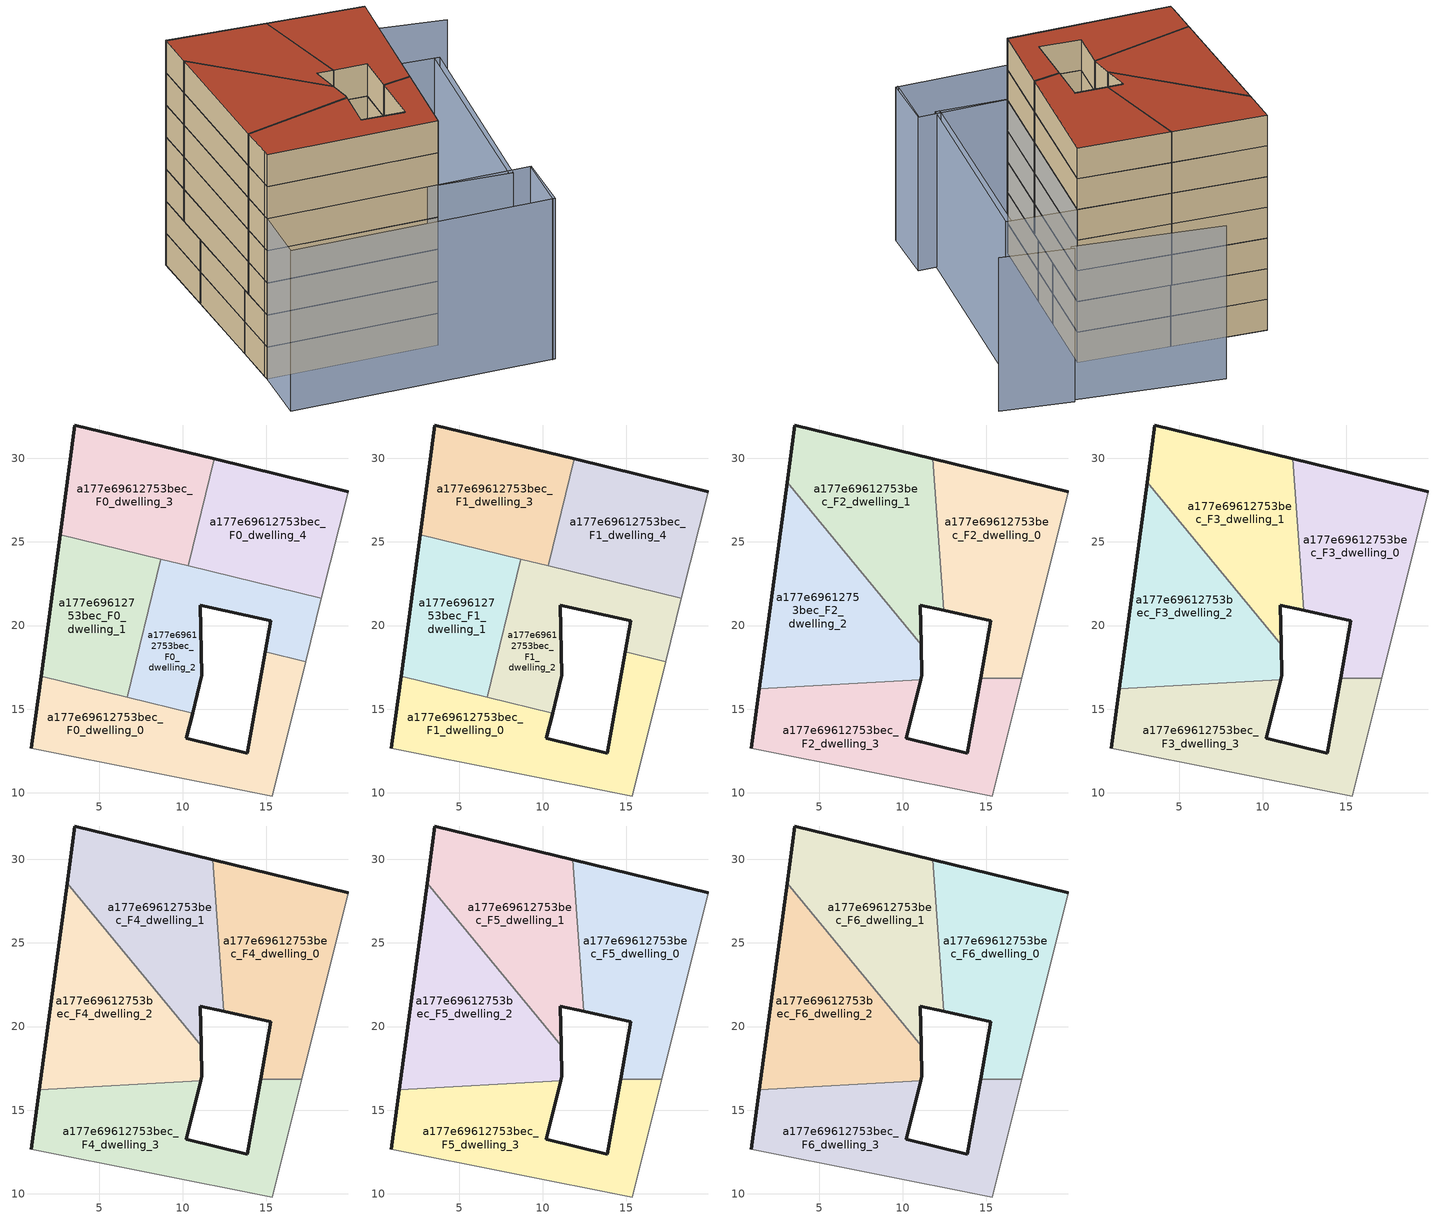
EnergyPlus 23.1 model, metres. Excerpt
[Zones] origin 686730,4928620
a177e69612753bec_F0_dwelling_0
 floor ground (EU_floor_Construction): 15.34,9.81 17.35,17.85 14.93,18.44 13.85,12.37 10.22,13.26 10.59,14.76 1.54,16.97 1.02,13.12 0.96,12.65 z0
 wall outside (EU_wall_Construction): 0.96,12.65 1.02,13.12 1.54,16.97 / 10.59,14.76 10.22,13.26 13.85,12.37 14.93,18.44 z0:3
 wall adiabatic (EU_wall_Construction): 17.35,17.85 15.34,9.81 0.96,12.65 z0:3
 wall to a177e69612753bec_F0_dwelling_2 (EU_wall_Construction): 14.93,18.44 17.35,17.85 / 6.68,15.72 10.59,14.76 z0:3
 wall to a177e69612753bec_F0_dwelling_1 (EU_wall_Construction): 1.54,16.97 6.68,15.72 z0:3
a177e69612753bec_F0_dwelling_1
 floor ground (EU_floor_Construction): 6.68,15.72 8.69,23.96 2.68,25.43 1.54,16.97 z0
 wall outside (EU_wall_Construction): 1.54,16.97 2.68,25.43 z0:3
 wall to a177e69612753bec_F0_dwelling_2 (EU_wall_Construction): 8.69,23.96 6.68,15.72 z0:3
 wall to a177e69612753bec_F0_dwelling_3 (EU_wall_Construction): 2.68,25.43 8.69,23.96 z0:3
a177e69612753bec_F0_dwelling_2
 floor ground (EU_floor_Construction): 17.35,17.85 18.29,21.62 8.69,23.96 6.68,15.72 10.59,14.76 11.15,17.02 11.06,21.22 15.26,20.28 14.93,18.44 z0
 wall outside (EU_wall_Construction): 14.93,18.44 15.26,20.28 11.06,21.22 11.15,17.02 10.59,14.76 z0:3
 wall adiabatic (EU_wall_Construction): 18.29,21.62 17.35,17.85 z0:3
 wall to a177e69612753bec_F0_dwelling_4 (EU_wall_Construction): 10.32,23.56 18.29,21.62 z0:3
 wall to a177e69612753bec_F0_dwelling_3 (EU_wall_Construction): 8.69,23.96 10.32,23.56 z0:3
a177e69612753bec_F0_dwelling_3
 floor ground (EU_floor_Construction): 10.32,23.56 11.88,29.96 3.56,31.98 2.68,25.43 z0
 wall outside (EU_wall_Construction): 2.68,25.43 3.56,31.98 11.88,29.96 z0:3
 wall to a177e69612753bec_F0_dwelling_4 (EU_wall_Construction): 11.88,29.96 10.32,23.56 z0:3
a177e69612753bec_F0_dwelling_4
 floor ground (EU_floor_Construction): 18.29,21.62 19.88,28 11.88,29.96 10.32,23.56 z0
 wall outside (EU_wall_Construction): 11.88,29.96 19.88,28 z0:3
 wall adiabatic (EU_wall_Construction): 19.88,28 18.29,21.62 z0:3
a177e69612753bec_F1_dwelling_0
 floor to a177e69612753bec_F0_dwelling_0 (EU_floor_Construction): 15.34,9.81 17.35,17.85 14.93,18.44 13.85,12.37 10.22,13.26 10.59,14.76 1.54,16.97 1.02,13.12 0.96,12.65 z3
 wall outside (EU_wall_Construction): 0.96,12.65 1.02,13.12 1.54,16.97 / 10.59,14.76 10.22,13.26 13.85,12.37 14.93,18.44 z3:6
 wall adiabatic (EU_wall_Construction): 17.35,17.85 15.34,9.81 0.96,12.65 z3:6
 wall to a177e69612753bec_F1_dwelling_2 (EU_wall_Construction): 14.93,18.44 17.35,17.85 / 6.68,15.72 10.59,14.76 z3:6
 wall to a177e69612753bec_F1_dwelling_1 (EU_wall_Construction): 1.54,16.97 6.68,15.72 z3:6
a177e69612753bec_F1_dwelling_1
 floor to a177e69612753bec_F0_dwelling_1 (EU_floor_Construction): 6.68,15.72 8.69,23.96 2.68,25.43 1.54,16.97 z3
 wall outside (EU_wall_Construction): 1.54,16.97 2.68,25.43 z3:6
 wall to a177e69612753bec_F1_dwelling_2 (EU_wall_Construction): 8.69,23.96 6.68,15.72 z3:6
 wall to a177e69612753bec_F1_dwelling_3 (EU_wall_Construction): 2.68,25.43 8.69,23.96 z3:6
a177e69612753bec_F1_dwelling_2
 floor to a177e69612753bec_F0_dwelling_2 (EU_floor_Construction): 17.35,17.85 18.29,21.62 8.69,23.96 6.68,15.72 10.59,14.76 11.15,17.02 11.06,21.22 15.26,20.28 14.93,18.44 z3
 wall outside (EU_wall_Construction): 14.93,18.44 15.26,20.28 11.06,21.22 11.15,17.02 10.59,14.76 z3:6
 wall adiabatic (EU_wall_Construction): 18.29,21.62 17.35,17.85 z3:6
 wall to a177e69612753bec_F1_dwelling_4 (EU_wall_Construction): 10.32,23.56 18.29,21.62 z3:6
 wall to a177e69612753bec_F1_dwelling_3 (EU_wall_Construction): 8.69,23.96 10.32,23.56 z3:6
a177e69612753bec_F1_dwelling_3
 floor to a177e69612753bec_F0_dwelling_3 (EU_floor_Construction): 10.32,23.56 11.88,29.96 3.56,31.98 2.68,25.43 z3
 wall outside (EU_wall_Construction): 2.68,25.43 3.56,31.98 11.88,29.96 z3:6
 wall to a177e69612753bec_F1_dwelling_4 (EU_wall_Construction): 11.88,29.96 10.32,23.56 z3:6
a177e69612753bec_F1_dwelling_4
 floor to a177e69612753bec_F0_dwelling_4 (EU_floor_Construction): 18.29,21.62 19.88,28 11.88,29.96 10.32,23.56 z3
 wall outside (EU_wall_Construction): 11.88,29.96 19.88,28 z3:6
 wall adiabatic (EU_wall_Construction): 19.88,28 18.29,21.62 z3:6
a177e69612753bec_F2_dwelling_0
 floor to a177e69612753bec_F1_dwelling_4 (EU_floor_Construction): 18.29,21.62 19.88,28 11.88,29.95 11.81,29.66 12.29,23.08 z6
 floor to a177e69612753bec_F1_dwelling_2 (EU_floor_Construction): 17.35,17.85 18.29,21.62 12.29,23.08 12.45,20.91 15.26,20.28 14.93,18.44 z6
 floor to a177e69612753bec_F1_dwelling_3 (EU_floor_Construction): 11.81,29.66 11.88,29.95 11.79,29.98 z6
 floor to a177e69612753bec_F1_dwelling_0 (EU_floor_Construction): 17.1,16.86 17.35,17.85 14.93,18.44 14.65,16.86 z6
 wall outside (EU_wall_Construction): 14.65,16.86 15.26,20.28 12.45,20.91 / 11.79,29.98 19.88,28 z6:9
 wall to a177e69612753bec_F2_dwelling_3 (EU_wall_Construction): 17.1,16.86 14.65,16.86 z6:9
 wall to a177e69612753bec_F2_dwelling_1 (EU_wall_Construction): 12.45,20.91 11.79,29.98 z6:9
 wall adiabatic (EU_wall_Construction): 19.88,28 17.1,16.86 z6:9
a177e69612753bec_F2_dwelling_1
 floor to a177e69612753bec_F1_dwelling_3 (EU_floor_Construction): 10.32,23.56 11.81,29.66 11.79,29.98 3.56,31.98 3.1,28.56 6.43,24.51 z6
 floor to a177e69612753bec_F1_dwelling_4 (EU_floor_Construction): 12.29,23.08 11.81,29.66 10.32,23.56 z6
 floor to a177e69612753bec_F1_dwelling_1 (EU_floor_Construction): 8.28,22.28 8.69,23.96 6.43,24.51 z6
 floor to a177e69612753bec_F1_dwelling_2 (EU_floor_Construction): 11.11,18.84 11.06,21.22 12.45,20.91 12.29,23.08 8.69,23.96 8.28,22.28 z6
 wall outside (EU_wall_Construction): 12.45,20.91 11.06,21.22 11.11,18.84 / 3.1,28.56 3.56,31.98 11.79,29.98 z6:9
 wall to a177e69612753bec_F2_dwelling_2 (EU_wall_Construction): 11.11,18.84 3.1,28.56 z6:9
a177e69612753bec_F2_dwelling_2
 floor to a177e69612753bec_F1_dwelling_1 (EU_floor_Construction): 6.87,16.53 8.28,22.28 6.43,24.51 2.68,25.43 1.54,16.97 4.03,16.36 z6
 floor to a177e69612753bec_F1_dwelling_2 (EU_floor_Construction): 11.08,16.76 11.15,17.02 11.11,18.84 8.28,22.28 6.87,16.53 z6
 floor to a177e69612753bec_F1_dwelling_3 (EU_floor_Construction): 6.43,24.51 3.1,28.56 2.68,25.43 z6
 floor to a177e69612753bec_F1_dwelling_0 (EU_floor_Construction): 4.03,16.36 1.54,16.97 1.44,16.22 z6
 wall outside (EU_wall_Construction): 11.11,18.84 11.15,17.02 11.08,16.76 / 1.44,16.22 3.1,28.56 z6:9
 wall to a177e69612753bec_F2_dwelling_3 (EU_wall_Construction): 11.08,16.76 1.44,16.22 z6:9
a177e69612753bec_F2_dwelling_3
 floor to a177e69612753bec_F1_dwelling_0 (EU_floor_Construction): 15.34,9.81 17.1,16.86 14.65,16.86 13.85,12.37 10.22,13.26 10.59,14.76 4.03,16.36 1.44,16.22 1.02,13.12 0.96,12.65 z6
 floor to a177e69612753bec_F1_dwelling_1 (EU_floor_Construction): 6.68,15.72 6.87,16.53 4.03,16.36 z6
 floor to a177e69612753bec_F1_dwelling_2 (EU_floor_Construction): 10.59,14.76 11.08,16.76 6.87,16.53 6.68,15.72 z6
 wall outside (EU_wall_Construction): 11.08,16.76 10.22,13.26 13.85,12.37 14.65,16.86 / 0.96,12.65 1.02,13.12 1.44,16.22 z6:9
 wall adiabatic (EU_wall_Construction): 17.1,16.86 15.34,9.81 0.96,12.65 z6:9
a177e69612753bec_F3_dwelling_0
 floor to a177e69612753bec_F2_dwelling_0 (EU_floor_Construction): 17.1,16.86 19.88,28 11.79,29.98 12.45,20.91 15.26,20.28 14.65,16.86 z9
 wall outside (EU_wall_Construction): 14.65,16.86 15.26,20.28 12.45,20.91 / 11.79,29.98 19.88,28 z9:12
 wall to a177e69612753bec_F3_dwelling_3 (EU_wall_Construction): 17.1,16.86 14.65,16.86 z9:12
 wall to a177e69612753bec_F3_dwelling_1 (EU_wall_Construction): 12.45,20.91 11.79,29.98 z9:12
 wall adiabatic (EU_wall_Construction): 19.88,28 17.1,16.86 z9:12
a177e69612753bec_F3_dwelling_1
 floor to a177e69612753bec_F2_dwelling_1 (EU_floor_Construction): 11.11,18.84 11.06,21.22 12.45,20.91 11.79,29.98 3.56,31.98 3.1,28.56 z9
 wall outside (EU_wall_Construction): 12.45,20.91 11.06,21.22 11.11,18.84 / 3.1,28.56 3.56,31.98 11.79,29.98 z9:12
 wall to a177e69612753bec_F3_dwelling_2 (EU_wall_Construction): 11.11,18.84 3.1,28.56 z9:12
a177e69612753bec_F3_dwelling_2
 floor to a177e69612753bec_F2_dwelling_2 (EU_floor_Construction): 11.08,16.76 11.15,17.02 11.11,18.84 3.1,28.56 1.44,16.22 z9
 wall outside (EU_wall_Construction): 11.11,18.84 11.15,17.02 11.08,16.76 / 1.44,16.22 3.1,28.56 z9:12
 wall to a177e69612753bec_F3_dwelling_3 (EU_wall_Construction): 11.08,16.76 1.44,16.22 z9:12
a177e69612753bec_F3_dwelling_3
 floor to a177e69612753bec_F2_dwelling_3 (EU_floor_Construction): 15.34,9.81 17.1,16.86 14.65,16.86 13.85,12.37 10.22,13.26 11.08,16.76 1.44,16.22 1.02,13.12 0.96,12.65 z9
 wall outside (EU_wall_Construction): 11.08,16.76 10.22,13.26 13.85,12.37 14.65,16.86 / 0.96,12.65 1.02,13.12 1.44,16.22 z9:12
 wall adiabatic (EU_wall_Construction): 17.1,16.86 15.34,9.81 0.96,12.65 z9:12
a177e69612753bec_F4_dwelling_0
 floor to a177e69612753bec_F3_dwelling_0 (EU_floor_Construction): 17.1,16.86 19.88,28 11.79,29.98 12.45,20.91 15.26,20.28 14.65,16.86 z12
 wall outside (EU_wall_Construction): 14.65,16.86 15.26,20.28 12.45,20.91 / 11.79,29.98 19.88,28 z12:15
 wall to a177e69612753bec_F4_dwelling_3 (EU_wall_Construction): 17.1,16.86 14.65,16.86 z12:15
 wall to a177e69612753bec_F4_dwelling_1 (EU_wall_Construction): 12.45,20.91 11.79,29.98 z12:15
 wall adiabatic (EU_wall_Construction): 19.88,28 17.1,16.86 z12:15
a177e69612753bec_F4_dwelling_1
 floor to a177e69612753bec_F3_dwelling_1 (EU_floor_Construction): 11.11,18.84 11.06,21.22 12.45,20.91 11.79,29.98 3.56,31.98 3.1,28.56 z12
 wall outside (EU_wall_Construction): 12.45,20.91 11.06,21.22 11.11,18.84 / 3.1,28.56 3.56,31.98 11.79,29.98 z12:15
 wall to a177e69612753bec_F4_dwelling_2 (EU_wall_Construction): 11.11,18.84 3.1,28.56 z12:15
a177e69612753bec_F4_dwelling_2
 floor to a177e69612753bec_F3_dwelling_2 (EU_floor_Construction): 11.08,16.76 11.15,17.02 11.11,18.84 3.1,28.56 1.44,16.22 z12
 wall outside (EU_wall_Construction): 11.11,18.84 11.15,17.02 11.08,16.76 / 1.44,16.22 3.1,28.56 z12:15
 wall to a177e69612753bec_F4_dwelling_3 (EU_wall_Construction): 11.08,16.76 1.44,16.22 z12:15
a177e69612753bec_F4_dwelling_3
 floor to a177e69612753bec_F3_dwelling_3 (EU_floor_Construction): 15.34,9.81 17.1,16.86 14.65,16.86 13.85,12.37 10.22,13.26 11.08,16.76 1.44,16.22 1.02,13.12 0.96,12.65 z12
 wall outside (EU_wall_Construction): 11.08,16.76 10.22,13.26 13.85,12.37 14.65,16.86 / 0.96,12.65 1.02,13.12 1.44,16.22 z12:15
 wall adiabatic (EU_wall_Construction): 17.1,16.86 15.34,9.81 0.96,12.65 z12:15
a177e69612753bec_F5_dwelling_0
 floor to a177e69612753bec_F4_dwelling_0 (EU_floor_Construction): 17.1,16.86 19.88,28 11.79,29.98 12.45,20.91 15.26,20.28 14.65,16.86 z15
 wall outside (EU_wall_Construction): 14.65,16.86 15.26,20.28 12.45,20.91 / 11.79,29.98 19.88,28 z15:18
 wall to a177e69612753bec_F5_dwelling_3 (EU_wall_Construction): 17.1,16.86 14.65,16.86 z15:18
 wall to a177e69612753bec_F5_dwelling_1 (EU_wall_Construction): 12.45,20.91 11.79,29.98 z15:18
 wall adiabatic (EU_wall_Construction): 19.88,28 17.1,16.86 z15:18
a177e69612753bec_F5_dwelling_1
 floor to a177e69612753bec_F4_dwelling_1 (EU_floor_Construction): 11.11,18.84 11.06,21.22 12.45,20.91 11.79,29.98 3.56,31.98 3.1,28.56 z15
 wall outside (EU_wall_Construction): 12.45,20.91 11.06,21.22 11.11,18.84 / 3.1,28.56 3.56,31.98 11.79,29.98 z15:18
 wall to a177e69612753bec_F5_dwelling_2 (EU_wall_Construction): 11.11,18.84 3.1,28.56 z15:18
a177e69612753bec_F5_dwelling_2
 floor to a177e69612753bec_F4_dwelling_2 (EU_floor_Construction): 11.08,16.76 11.15,17.02 11.11,18.84 3.1,28.56 1.44,16.22 z15
 wall outside (EU_wall_Construction): 11.11,18.84 11.15,17.02 11.08,16.76 / 1.44,16.22 3.1,28.56 z15:18
 wall to a177e69612753bec_F5_dwelling_3 (EU_wall_Construction): 11.08,16.76 1.44,16.22 z15:18
a177e69612753bec_F5_dwelling_3
 floor to a177e69612753bec_F4_dwelling_3 (EU_floor_Construction): 15.34,9.81 17.1,16.86 14.65,16.86 13.85,12.37 10.22,13.26 11.08,16.76 1.44,16.22 1.02,13.12 0.96,12.65 z15
 wall outside (EU_wall_Construction): 11.08,16.76 10.22,13.26 13.85,12.37 14.65,16.86 / 0.96,12.65 1.02,13.12 1.44,16.22 z15:18
 wall adiabatic (EU_wall_Construction): 17.1,16.86 15.34,9.81 0.96,12.65 z15:18
a177e69612753bec_F6_dwelling_0
 floor to a177e69612753bec_F5_dwelling_0 (EU_floor_Construction): 17.1,16.86 19.88,28 11.79,29.98 12.45,20.91 15.26,20.28 14.65,16.86 z18
 wall outside (EU_wall_Construction): 14.65,16.86 15.26,20.28 12.45,20.91 / 11.79,29.98 19.88,28 z18:21
 wall to a177e69612753bec_F6_dwelling_3 (EU_wall_Construction): 17.1,16.86 14.65,16.86 z18:21
 wall to a177e69612753bec_F6_dwelling_1 (EU_wall_Construction): 12.45,20.91 11.79,29.98 z18:21
 wall adiabatic (EU_wall_Construction): 19.88,28 17.1,16.86 z18:21
 roof outside (EU_roof_Construction): 19.88,28 17.1,16.86 14.65,16.86 15.26,20.28 12.45,20.91 11.79,29.98 z21
a177e69612753bec_F6_dwelling_1
 floor to a177e69612753bec_F5_dwelling_1 (EU_floor_Construction): 11.11,18.84 11.06,21.22 12.45,20.91 11.79,29.98 3.56,31.98 3.1,28.56 z18
 wall outside (EU_wall_Construction): 12.45,20.91 11.06,21.22 11.11,18.84 / 3.1,28.56 3.56,31.98 11.79,29.98 z18:21
 wall to a177e69612753bec_F6_dwelling_2 (EU_wall_Construction): 11.11,18.84 3.1,28.56 z18:21
 roof outside (EU_roof_Construction): 11.79,29.98 12.45,20.91 11.06,21.22 11.11,18.84 3.1,28.56 3.56,31.98 z21
a177e69612753bec_F6_dwelling_2
 floor to a177e69612753bec_F5_dwelling_2 (EU_floor_Construction): 11.08,16.76 11.15,17.02 11.11,18.84 3.1,28.56 1.44,16.22 z18
 wall outside (EU_wall_Construction): 11.11,18.84 11.15,17.02 11.08,16.76 / 1.44,16.22 3.1,28.56 z18:21
 wall to a177e69612753bec_F6_dwelling_3 (EU_wall_Construction): 11.08,16.76 1.44,16.22 z18:21
 roof outside (EU_roof_Construction): 3.1,28.56 11.11,18.84 11.15,17.02 11.08,16.76 1.44,16.22 z21
a177e69612753bec_F6_dwelling_3
 floor to a177e69612753bec_F5_dwelling_3 (EU_floor_Construction): 15.34,9.81 17.1,16.86 14.65,16.86 13.85,12.37 10.22,13.26 11.08,16.76 1.44,16.22 1.02,13.12 0.96,12.65 z18
 wall outside (EU_wall_Construction): 11.08,16.76 10.22,13.26 13.85,12.37 14.65,16.86 / 0.96,12.65 1.02,13.12 1.44,16.22 z18:21
 wall adiabatic (EU_wall_Construction): 17.1,16.86 15.34,9.81 0.96,12.65 z18:21
 roof outside (EU_roof_Construction): 17.1,16.86 15.34,9.81 0.96,12.65 1.02,13.12 1.44,16.22 11.08,16.76 10.22,13.26 13.85,12.37 14.65,16.86 z21
shading: 21.92,3.04 23.09,8.21 / 21.11,8.31 25.56,26.63 / 29.6,31.1 23.4,33.18 / 23.55,32.88 10.71,36.85 / 22.16,3.07 -0.07,7.49 / -0.07,7.49 0.96,12.67 / 0.96,12.67 23.19,8.25 / 23.19,8.25 22.16,3.07 / 15.33,9.75 19.89,28.04 / 19.89,28.04 26.03,26.51 / 26.03,26.51 21.48,8.22 / 21.48,8.22 15.33,9.75 z0:15
[Building]
EU S2 Campaign: North Axis=0; Terrain=City; Solar Distribution=FullExterior
[Site:Location]
Bologna: Latitude=44.5; Longitude=11.25; Time Zone=1; Elevation=37
[SizingPeriod:WeatherFileDays]
AnnualSizingPeriod: Begin Month=1; Begin Day of Month=1; End Month=12; End Day of Month=31; Day of Week for Start Day=Monday; Use Weather File Daylight Saving Period=No; Use Weather File Rain and Snow Indicators=No
[MATERIAL]
EU_InternalMass_Material: Roughness=MediumRough; Thickness=0.1; Conductivity=1; Density=1800; Specific Heat=900; Thermal Absorptance=0.9; Solar Absorptance=0.7; Visible Absorptance=0.7
[MATERIAL:NOMASS] Roughness=MediumRough; Thermal Absorptance=0.9; Solar Absorptance=0.7; Visible Absorptance=0.7
Name | Thermal Resistance
EU_wall_NoMass | 0.779417
EU_roof_NoMass | 0.435466
EU_floor_NoMass | 0.588222
[CONSTRUCTION]
EU_wall_Construction: EU_wall_NoMass
EU_roof_Construction: EU_roof_NoMass
EU_floor_Construction: EU_floor_NoMass
EU_InternalMass_Construction: EU_InternalMass_Material
[ZONE] Type=1; Multiplier=1; Ceiling Height=autocalculate; Floor Area=autocalculate; Part of Total Floor Area=Yes
Name | Volume
a177e69612753bec_F0_dwelling_0; a177e69612753bec_F1_dwelling_0 | 194.349
a177e69612753bec_F2_dwelling_0; a177e69612753bec_F3_dwelling_0; a177e69612753bec_F4_dwelling_0; a177e69612753bec_F5_dwelling_0; a177e69612753bec_F6_dwelling_0 | 202.692
a177e69612753bec_F0_dwelling_1; a177e69612753bec_F1_dwelling_1 | 146.065
a177e69612753bec_F2_dwelling_1; a177e69612753bec_F3_dwelling_1; a177e69612753bec_F4_dwelling_1; a177e69612753bec_F5_dwelling_1; a177e69612753bec_F6_dwelling_1 | 202.686
a177e69612753bec_F0_dwelling_2; a177e69612753bec_F1_dwelling_2 | 146.054
a177e69612753bec_F2_dwelling_2; a177e69612753bec_F3_dwelling_2; a177e69612753bec_F4_dwelling_2; a177e69612753bec_F5_dwelling_2; a177e69612753bec_F6_dwelling_2 | 202.689
a177e69612753bec_F0_dwelling_3; a177e69612753bec_F1_dwelling_3 | 162.144
a177e69612753bec_F2_dwelling_3; a177e69612753bec_F3_dwelling_3; a177e69612753bec_F4_dwelling_3; a177e69612753bec_F5_dwelling_3; a177e69612753bec_F6_dwelling_3 | 202.677
a177e69612753bec_F0_dwelling_4; a177e69612753bec_F1_dwelling_4 | 162.163
[INTERNALMASS] Construction=EU_InternalMass_Construction
Name | Zone or ZoneList | Surface Area
a177e69612753bec_F0_dwelling_0_EU_InternalMass | a177e69612753bec_F0_dwelling_0 | 64.7831
a177e69612753bec_F0_dwelling_1_EU_InternalMass | a177e69612753bec_F0_dwelling_1 | 48.6882
a177e69612753bec_F0_dwelling_2_EU_InternalMass | a177e69612753bec_F0_dwelling_2 | 48.6855
a177e69612753bec_F0_dwelling_3_EU_InternalMass | a177e69612753bec_F0_dwelling_3 | 54.0493
a177e69612753bec_F0_dwelling_4_EU_InternalMass | a177e69612753bec_F0_dwelling_4 | 54.0528
a177e69612753bec_F1_dwelling_0_EU_InternalMass | a177e69612753bec_F1_dwelling_0 | 64.7831
a177e69612753bec_F1_dwelling_1_EU_InternalMass | a177e69612753bec_F1_dwelling_1 | 48.6882
a177e69612753bec_F1_dwelling_2_EU_InternalMass | a177e69612753bec_F1_dwelling_2 | 48.6855
a177e69612753bec_F1_dwelling_3_EU_InternalMass | a177e69612753bec_F1_dwelling_3 | 54.0493
a177e69612753bec_F1_dwelling_4_EU_InternalMass | a177e69612753bec_F1_dwelling_4 | 54.0528
a177e69612753bec_F2_dwelling_0_EU_InternalMass | a177e69612753bec_F2_dwelling_0 | 67.564
a177e69612753bec_F2_dwelling_1_EU_InternalMass | a177e69612753bec_F2_dwelling_1 | 67.5618
a177e69612753bec_F2_dwelling_2_EU_InternalMass | a177e69612753bec_F2_dwelling_2 | 67.5631
a177e69612753bec_F2_dwelling_3_EU_InternalMass | a177e69612753bec_F2_dwelling_3 | 67.5594
a177e69612753bec_F3_dwelling_0_EU_InternalMass | a177e69612753bec_F3_dwelling_0 | 67.564
a177e69612753bec_F3_dwelling_1_EU_InternalMass | a177e69612753bec_F3_dwelling_1 | 67.5618
a177e69612753bec_F3_dwelling_2_EU_InternalMass | a177e69612753bec_F3_dwelling_2 | 67.5631
a177e69612753bec_F3_dwelling_3_EU_InternalMass | a177e69612753bec_F3_dwelling_3 | 67.5594
a177e69612753bec_F4_dwelling_0_EU_InternalMass | a177e69612753bec_F4_dwelling_0 | 67.564
a177e69612753bec_F4_dwelling_1_EU_InternalMass | a177e69612753bec_F4_dwelling_1 | 67.5618
a177e69612753bec_F4_dwelling_2_EU_InternalMass | a177e69612753bec_F4_dwelling_2 | 67.5631
a177e69612753bec_F4_dwelling_3_EU_InternalMass | a177e69612753bec_F4_dwelling_3 | 67.5594
a177e69612753bec_F5_dwelling_0_EU_InternalMass | a177e69612753bec_F5_dwelling_0 | 67.564
a177e69612753bec_F5_dwelling_1_EU_InternalMass | a177e69612753bec_F5_dwelling_1 | 67.5618
a177e69612753bec_F5_dwelling_2_EU_InternalMass | a177e69612753bec_F5_dwelling_2 | 67.5631
a177e69612753bec_F5_dwelling_3_EU_InternalMass | a177e69612753bec_F5_dwelling_3 | 67.5594
a177e69612753bec_F6_dwelling_0_EU_InternalMass | a177e69612753bec_F6_dwelling_0 | 67.564
a177e69612753bec_F6_dwelling_1_EU_InternalMass | a177e69612753bec_F6_dwelling_1 | 67.5618
a177e69612753bec_F6_dwelling_2_EU_InternalMass | a177e69612753bec_F6_dwelling_2 | 67.5631
a177e69612753bec_F6_dwelling_3_EU_InternalMass | a177e69612753bec_F6_dwelling_3 | 67.5594
[OTHEREQUIPMENT] Fuel Type=Electricity; Design Level Calculation Method=Watts/Area; Power per Zone Floor Area=1; Fraction Latent=0; Fraction Radiant=0; Fraction Lost=0; Carbon Dioxide Generation Rate=0; EndUse Subcategory=EU_Step8_InternalGains
Name | Zone or ZoneList or Space or SpaceList | Schedule
EU_Step8_InternalGain_a177e69612753bec_F0_dwelling_0_f000 | a177e69612753bec_F0_dwelling_0 | EU_Step8_GainSchedule_a177e69612753bec_F0_dwelling_0_f000
EU_Step8_InternalGain_a177e69612753bec_F0_dwelling_1_f000 | a177e69612753bec_F0_dwelling_1 | EU_Step8_GainSchedule_a177e69612753bec_F0_dwelling_1_f000
EU_Step8_InternalGain_a177e69612753bec_F0_dwelling_2_f000 | a177e69612753bec_F0_dwelling_2 | EU_Step8_GainSchedule_a177e69612753bec_F0_dwelling_2_f000
EU_Step8_InternalGain_a177e69612753bec_F0_dwelling_3_f000 | a177e69612753bec_F0_dwelling_3 | EU_Step8_GainSchedule_a177e69612753bec_F0_dwelling_3_f000
EU_Step8_InternalGain_a177e69612753bec_F0_dwelling_4_f000 | a177e69612753bec_F0_dwelling_4 | EU_Step8_GainSchedule_a177e69612753bec_F0_dwelling_4_f000
EU_Step8_InternalGain_a177e69612753bec_F1_dwelling_0_f000 | a177e69612753bec_F1_dwelling_0 | EU_Step8_GainSchedule_a177e69612753bec_F1_dwelling_0_f000
EU_Step8_InternalGain_a177e69612753bec_F1_dwelling_1_f000 | a177e69612753bec_F1_dwelling_1 | EU_Step8_GainSchedule_a177e69612753bec_F1_dwelling_1_f000
EU_Step8_InternalGain_a177e69612753bec_F1_dwelling_2_f000 | a177e69612753bec_F1_dwelling_2 | EU_Step8_GainSchedule_a177e69612753bec_F1_dwelling_2_f000
EU_Step8_InternalGain_a177e69612753bec_F1_dwelling_3_f000 | a177e69612753bec_F1_dwelling_3 | EU_Step8_GainSchedule_a177e69612753bec_F1_dwelling_3_f000
EU_Step8_InternalGain_a177e69612753bec_F1_dwelling_4_f000 | a177e69612753bec_F1_dwelling_4 | EU_Step8_GainSchedule_a177e69612753bec_F1_dwelling_4_f000
EU_Step8_InternalGain_a177e69612753bec_F2_dwelling_0_f000 | a177e69612753bec_F2_dwelling_0 | EU_Step8_GainSchedule_a177e69612753bec_F2_dwelling_0_f000
EU_Step8_InternalGain_a177e69612753bec_F2_dwelling_1_f000 | a177e69612753bec_F2_dwelling_1 | EU_Step8_GainSchedule_a177e69612753bec_F2_dwelling_1_f000
EU_Step8_InternalGain_a177e69612753bec_F2_dwelling_2_f000 | a177e69612753bec_F2_dwelling_2 | EU_Step8_GainSchedule_a177e69612753bec_F2_dwelling_2_f000
EU_Step8_InternalGain_a177e69612753bec_F2_dwelling_3_f000 | a177e69612753bec_F2_dwelling_3 | EU_Step8_GainSchedule_a177e69612753bec_F2_dwelling_3_f000
EU_Step8_InternalGain_a177e69612753bec_F3_dwelling_0_f000 | a177e69612753bec_F3_dwelling_0 | EU_Step8_GainSchedule_a177e69612753bec_F3_dwelling_0_f000
EU_Step8_InternalGain_a177e69612753bec_F3_dwelling_1_f000 | a177e69612753bec_F3_dwelling_1 | EU_Step8_GainSchedule_a177e69612753bec_F3_dwelling_1_f000
EU_Step8_InternalGain_a177e69612753bec_F3_dwelling_2_f000 | a177e69612753bec_F3_dwelling_2 | EU_Step8_GainSchedule_a177e69612753bec_F3_dwelling_2_f000
EU_Step8_InternalGain_a177e69612753bec_F3_dwelling_3_f000 | a177e69612753bec_F3_dwelling_3 | EU_Step8_GainSchedule_a177e69612753bec_F3_dwelling_3_f000
EU_Step8_InternalGain_a177e69612753bec_F4_dwelling_0_f000 | a177e69612753bec_F4_dwelling_0 | EU_Step8_GainSchedule_a177e69612753bec_F4_dwelling_0_f000
EU_Step8_InternalGain_a177e69612753bec_F4_dwelling_1_f000 | a177e69612753bec_F4_dwelling_1 | EU_Step8_GainSchedule_a177e69612753bec_F4_dwelling_1_f000
EU_Step8_InternalGain_a177e69612753bec_F4_dwelling_2_f000 | a177e69612753bec_F4_dwelling_2 | EU_Step8_GainSchedule_a177e69612753bec_F4_dwelling_2_f000
EU_Step8_InternalGain_a177e69612753bec_F4_dwelling_3_f000 | a177e69612753bec_F4_dwelling_3 | EU_Step8_GainSchedule_a177e69612753bec_F4_dwelling_3_f000
EU_Step8_InternalGain_a177e69612753bec_F5_dwelling_0_f000 | a177e69612753bec_F5_dwelling_0 | EU_Step8_GainSchedule_a177e69612753bec_F5_dwelling_0_f000
EU_Step8_InternalGain_a177e69612753bec_F5_dwelling_1_f000 | a177e69612753bec_F5_dwelling_1 | EU_Step8_GainSchedule_a177e69612753bec_F5_dwelling_1_f000
EU_Step8_InternalGain_a177e69612753bec_F5_dwelling_2_f000 | a177e69612753bec_F5_dwelling_2 | EU_Step8_GainSchedule_a177e69612753bec_F5_dwelling_2_f000
EU_Step8_InternalGain_a177e69612753bec_F5_dwelling_3_f000 | a177e69612753bec_F5_dwelling_3 | EU_Step8_GainSchedule_a177e69612753bec_F5_dwelling_3_f000
EU_Step8_InternalGain_a177e69612753bec_F6_dwelling_0_f000 | a177e69612753bec_F6_dwelling_0 | EU_Step8_GainSchedule_a177e69612753bec_F6_dwelling_0_f000
EU_Step8_InternalGain_a177e69612753bec_F6_dwelling_1_f000 | a177e69612753bec_F6_dwelling_1 | EU_Step8_GainSchedule_a177e69612753bec_F6_dwelling_1_f000
EU_Step8_InternalGain_a177e69612753bec_F6_dwelling_2_f000 | a177e69612753bec_F6_dwelling_2 | EU_Step8_GainSchedule_a177e69612753bec_F6_dwelling_2_f000
EU_Step8_InternalGain_a177e69612753bec_F6_dwelling_3_f000 | a177e69612753bec_F6_dwelling_3 | EU_Step8_GainSchedule_a177e69612753bec_F6_dwelling_3_f000
[ZONEVENTILATION:DESIGNFLOWRATE] Schedule=EU_AlwaysOn; Design Flow Rate Calculation Method=AirChanges/Hour; Air Changes per Hour=0.712058; Ventilation Type=Natural; Fan Pressure Rise=0; Fan Total Efficiency=1; Constant Term Coefficient=1; Temperature Term Coefficient=0; Velocity Term Coefficient=0; Velocity Squared Term Coefficient=0; Minimum Indoor Temperature=-100; Maximum Indoor Temperature=100; Delta Temperature=-100; Minimum Outdoor Temperature=-100; Maximum Outdoor Temperature=100; Maximum Wind Speed=40
Name | Zone or ZoneList or Space or SpaceList
EU_ConstantAir_a177e69612753bec_F0_dwelling_0 | a177e69612753bec_F0_dwelling_0
EU_ConstantAir_a177e69612753bec_F0_dwelling_1 | a177e69612753bec_F0_dwelling_1
EU_ConstantAir_a177e69612753bec_F0_dwelling_2 | a177e69612753bec_F0_dwelling_2
EU_ConstantAir_a177e69612753bec_F0_dwelling_3 | a177e69612753bec_F0_dwelling_3
EU_ConstantAir_a177e69612753bec_F0_dwelling_4 | a177e69612753bec_F0_dwelling_4
EU_ConstantAir_a177e69612753bec_F1_dwelling_0 | a177e69612753bec_F1_dwelling_0
EU_ConstantAir_a177e69612753bec_F1_dwelling_1 | a177e69612753bec_F1_dwelling_1
EU_ConstantAir_a177e69612753bec_F1_dwelling_2 | a177e69612753bec_F1_dwelling_2
EU_ConstantAir_a177e69612753bec_F1_dwelling_3 | a177e69612753bec_F1_dwelling_3
EU_ConstantAir_a177e69612753bec_F1_dwelling_4 | a177e69612753bec_F1_dwelling_4
EU_ConstantAir_a177e69612753bec_F2_dwelling_0 | a177e69612753bec_F2_dwelling_0
EU_ConstantAir_a177e69612753bec_F2_dwelling_1 | a177e69612753bec_F2_dwelling_1
EU_ConstantAir_a177e69612753bec_F2_dwelling_2 | a177e69612753bec_F2_dwelling_2
EU_ConstantAir_a177e69612753bec_F2_dwelling_3 | a177e69612753bec_F2_dwelling_3
EU_ConstantAir_a177e69612753bec_F3_dwelling_0 | a177e69612753bec_F3_dwelling_0
EU_ConstantAir_a177e69612753bec_F3_dwelling_1 | a177e69612753bec_F3_dwelling_1
EU_ConstantAir_a177e69612753bec_F3_dwelling_2 | a177e69612753bec_F3_dwelling_2
EU_ConstantAir_a177e69612753bec_F3_dwelling_3 | a177e69612753bec_F3_dwelling_3
EU_ConstantAir_a177e69612753bec_F4_dwelling_0 | a177e69612753bec_F4_dwelling_0
EU_ConstantAir_a177e69612753bec_F4_dwelling_1 | a177e69612753bec_F4_dwelling_1
EU_ConstantAir_a177e69612753bec_F4_dwelling_2 | a177e69612753bec_F4_dwelling_2
EU_ConstantAir_a177e69612753bec_F4_dwelling_3 | a177e69612753bec_F4_dwelling_3
EU_ConstantAir_a177e69612753bec_F5_dwelling_0 | a177e69612753bec_F5_dwelling_0
EU_ConstantAir_a177e69612753bec_F5_dwelling_1 | a177e69612753bec_F5_dwelling_1
EU_ConstantAir_a177e69612753bec_F5_dwelling_2 | a177e69612753bec_F5_dwelling_2
EU_ConstantAir_a177e69612753bec_F5_dwelling_3 | a177e69612753bec_F5_dwelling_3
EU_ConstantAir_a177e69612753bec_F6_dwelling_0 | a177e69612753bec_F6_dwelling_0
EU_ConstantAir_a177e69612753bec_F6_dwelling_1 | a177e69612753bec_F6_dwelling_1
EU_ConstantAir_a177e69612753bec_F6_dwelling_2 | a177e69612753bec_F6_dwelling_2
EU_ConstantAir_a177e69612753bec_F6_dwelling_3 | a177e69612753bec_F6_dwelling_3
[HVACTEMPLATE:THERMOSTAT] Constant Heating Setpoint=20; Constant Cooling Setpoint=50
EU_HeatOnly_a177e69612753bec_F0_dwelling_0; EU_HeatOnly_a177e69612753bec_F0_dwelling_1; EU_HeatOnly_a177e69612753bec_F0_dwelling_2; EU_HeatOnly_a177e69612753bec_F0_dwelling_3; EU_HeatOnly_a177e69612753bec_F0_dwelling_4; EU_HeatOnly_a177e69612753bec_F1_dwelling_0; EU_HeatOnly_a177e69612753bec_F1_dwelling_1; EU_HeatOnly_a177e69612753bec_F1_dwelling_2; EU_HeatOnly_a177e69612753bec_F1_dwelling_3; EU_HeatOnly_a177e69612753bec_F1_dwelling_4; EU_HeatOnly_a177e69612753bec_F2_dwelling_0; EU_HeatOnly_a177e69612753bec_F2_dwelling_1; EU_HeatOnly_a177e69612753bec_F2_dwelling_2; EU_HeatOnly_a177e69612753bec_F2_dwelling_3; EU_HeatOnly_a177e69612753bec_F3_dwelling_0; EU_HeatOnly_a177e69612753bec_F3_dwelling_1; EU_HeatOnly_a177e69612753bec_F3_dwelling_2; EU_HeatOnly_a177e69612753bec_F3_dwelling_3; EU_HeatOnly_a177e69612753bec_F4_dwelling_0; EU_HeatOnly_a177e69612753bec_F4_dwelling_1; EU_HeatOnly_a177e69612753bec_F4_dwelling_2; EU_HeatOnly_a177e69612753bec_F4_dwelling_3; EU_HeatOnly_a177e69612753bec_F5_dwelling_0; EU_HeatOnly_a177e69612753bec_F5_dwelling_1; EU_HeatOnly_a177e69612753bec_F5_dwelling_2; EU_HeatOnly_a177e69612753bec_F5_dwelling_3; EU_HeatOnly_a177e69612753bec_F6_dwelling_0; EU_HeatOnly_a177e69612753bec_F6_dwelling_1; EU_HeatOnly_a177e69612753bec_F6_dwelling_2; EU_HeatOnly_a177e69612753bec_F6_dwelling_3
[HVACTEMPLATE:ZONE:IDEALLOADSAIRSYSTEM] System Availability Schedule=EU_AlwaysOn; Maximum Heating Supply Air Temperature=50; Minimum Cooling Supply Air Temperature=13; Maximum Heating Supply Air Humidity Ratio=0.0156; Minimum Cooling Supply Air Humidity Ratio=0.0077; Heating Limit=NoLimit; Cooling Limit=NoLimit; Heating Availability Schedule=EU_AlwaysOn; Cooling Availability Schedule=EU_CoolingOff; Dehumidification Control Type=ConstantSensibleHeatRatio; Cooling Sensible Heat Ratio=0.7; Dehumidification Setpoint=60; Humidification Control Type=None; Humidification Setpoint=30; Outdoor Air Method=None; Outdoor Air Flow Rate per Person=0.00944; Outdoor Air Flow Rate per Zone Floor Area=0; Outdoor Air Flow Rate per Zone=0; Demand Controlled Ventilation Type=None; Outdoor Air Economizer Type=NoEconomizer; Heat Recovery Type=None; Sensible Heat Recovery Effectiveness=0.7; Latent Heat Recovery Effectiveness=0.65
Name | Template Thermostat
a177e69612753bec_F0_dwelling_0 | EU_HeatOnly_a177e69612753bec_F0_dwelling_0
a177e69612753bec_F0_dwelling_1 | EU_HeatOnly_a177e69612753bec_F0_dwelling_1
a177e69612753bec_F0_dwelling_2 | EU_HeatOnly_a177e69612753bec_F0_dwelling_2
a177e69612753bec_F0_dwelling_3 | EU_HeatOnly_a177e69612753bec_F0_dwelling_3
a177e69612753bec_F0_dwelling_4 | EU_HeatOnly_a177e69612753bec_F0_dwelling_4
a177e69612753bec_F1_dwelling_0 | EU_HeatOnly_a177e69612753bec_F1_dwelling_0
a177e69612753bec_F1_dwelling_1 | EU_HeatOnly_a177e69612753bec_F1_dwelling_1
a177e69612753bec_F1_dwelling_2 | EU_HeatOnly_a177e69612753bec_F1_dwelling_2
a177e69612753bec_F1_dwelling_3 | EU_HeatOnly_a177e69612753bec_F1_dwelling_3
a177e69612753bec_F1_dwelling_4 | EU_HeatOnly_a177e69612753bec_F1_dwelling_4
a177e69612753bec_F2_dwelling_0 | EU_HeatOnly_a177e69612753bec_F2_dwelling_0
a177e69612753bec_F2_dwelling_1 | EU_HeatOnly_a177e69612753bec_F2_dwelling_1
a177e69612753bec_F2_dwelling_2 | EU_HeatOnly_a177e69612753bec_F2_dwelling_2
a177e69612753bec_F2_dwelling_3 | EU_HeatOnly_a177e69612753bec_F2_dwelling_3
a177e69612753bec_F3_dwelling_0 | EU_HeatOnly_a177e69612753bec_F3_dwelling_0
a177e69612753bec_F3_dwelling_1 | EU_HeatOnly_a177e69612753bec_F3_dwelling_1
a177e69612753bec_F3_dwelling_2 | EU_HeatOnly_a177e69612753bec_F3_dwelling_2
a177e69612753bec_F3_dwelling_3 | EU_HeatOnly_a177e69612753bec_F3_dwelling_3
a177e69612753bec_F4_dwelling_0 | EU_HeatOnly_a177e69612753bec_F4_dwelling_0
a177e69612753bec_F4_dwelling_1 | EU_HeatOnly_a177e69612753bec_F4_dwelling_1
a177e69612753bec_F4_dwelling_2 | EU_HeatOnly_a177e69612753bec_F4_dwelling_2
a177e69612753bec_F4_dwelling_3 | EU_HeatOnly_a177e69612753bec_F4_dwelling_3
a177e69612753bec_F5_dwelling_0 | EU_HeatOnly_a177e69612753bec_F5_dwelling_0
a177e69612753bec_F5_dwelling_1 | EU_HeatOnly_a177e69612753bec_F5_dwelling_1
a177e69612753bec_F5_dwelling_2 | EU_HeatOnly_a177e69612753bec_F5_dwelling_2
a177e69612753bec_F5_dwelling_3 | EU_HeatOnly_a177e69612753bec_F5_dwelling_3
a177e69612753bec_F6_dwelling_0 | EU_HeatOnly_a177e69612753bec_F6_dwelling_0
a177e69612753bec_F6_dwelling_1 | EU_HeatOnly_a177e69612753bec_F6_dwelling_1
a177e69612753bec_F6_dwelling_2 | EU_HeatOnly_a177e69612753bec_F6_dwelling_2
a177e69612753bec_F6_dwelling_3 | EU_HeatOnly_a177e69612753bec_F6_dwelling_3
[SIZING:ZONE] Zone Cooling Design Supply Air Temperature Input Method=SupplyAirTemperature; Zone Cooling Design Supply Air Temperature=13; Zone Heating Design Supply Air Temperature Input Method=SupplyAirTemperature; Zone Heating Design Supply Air Temperature=50; Zone Cooling Design Supply Air Humidity Ratio=0.008; Zone Heating Design Supply Air Humidity Ratio=0.008; Cooling Design Air Flow Method=DesignDay; Cooling Design Air Flow Rate=0; Cooling Minimum Air Flow per Zone Floor Area=0.000762; Cooling Minimum Air Flow=0; Cooling Minimum Air Flow Fraction=0.2; Heating Design Air Flow Method=DesignDay; Heating Design Air Flow Rate=0; Heating Maximum Air Flow per Zone Floor Area=0.002032; Heating Maximum Air Flow=0.141576; Heating Maximum Air Flow Fraction=0.3; Account for Dedicated Outdoor Air System=No; Dedicated Outdoor Air System Control Strategy=NeutralSupplyAir; Dedicated Outdoor Air Low Setpoint Temperature for Design=autosize; Dedicated Outdoor Air High Setpoint Temperature for Design=autosize; Zone Load Sizing Method=Sensible Load Only No Latent Load; Zone Latent Cooling Design Supply Air Humidity Ratio Input Method=HumidityRatioDifference; Zone Cooling Design Supply Air Humidity Ratio Difference=0.005; Zone Latent Heating Design Supply Air Humidity Ratio Input Method=HumidityRatioDifference; Zone Humidification Design Supply Air Humidity Ratio Difference=0.005
a177e69612753bec_F0_dwelling_0; a177e69612753bec_F0_dwelling_1; a177e69612753bec_F0_dwelling_2; a177e69612753bec_F0_dwelling_3; a177e69612753bec_F0_dwelling_4; a177e69612753bec_F1_dwelling_0; a177e69612753bec_F1_dwelling_1; a177e69612753bec_F1_dwelling_2; a177e69612753bec_F1_dwelling_3; a177e69612753bec_F1_dwelling_4; a177e69612753bec_F2_dwelling_0; a177e69612753bec_F2_dwelling_1; a177e69612753bec_F2_dwelling_2; a177e69612753bec_F2_dwelling_3; a177e69612753bec_F3_dwelling_0; a177e69612753bec_F3_dwelling_1; a177e69612753bec_F3_dwelling_2; a177e69612753bec_F3_dwelling_3; a177e69612753bec_F4_dwelling_0; a177e69612753bec_F4_dwelling_1; a177e69612753bec_F4_dwelling_2; a177e69612753bec_F4_dwelling_3; a177e69612753bec_F5_dwelling_0; a177e69612753bec_F5_dwelling_1; a177e69612753bec_F5_dwelling_2; a177e69612753bec_F5_dwelling_3; a177e69612753bec_F6_dwelling_0; a177e69612753bec_F6_dwelling_1; a177e69612753bec_F6_dwelling_2; a177e69612753bec_F6_dwelling_3
[SCHEDULE:CONSTANT]
Name | Hourly Value
EU_AlwaysOn | 1
EU_CoolingOff | 0
[SCHEDULE:FILE] Column Number=1; Rows to Skip at Top=0; Number of Hours of Data=8760; Column Separator=Comma; Interpolate to Timestep=No; Minutes per Item=60; Adjust Schedule for Daylight Savings=Yes
Name | File
EU_Step8_GainSchedule_a177e69612753bec_F0_dwelling_0_f000 | ../../schedules/a177e69612753bec/a177e69612753bec_F0_dwelling_0_f000_gain.csv
EU_Step8_GainSchedule_a177e69612753bec_F0_dwelling_1_f000 | ../../schedules/a177e69612753bec/a177e69612753bec_F0_dwelling_1_f000_gain.csv
EU_Step8_GainSchedule_a177e69612753bec_F0_dwelling_2_f000 | ../../schedules/a177e69612753bec/a177e69612753bec_F0_dwelling_2_f000_gain.csv
EU_Step8_GainSchedule_a177e69612753bec_F0_dwelling_3_f000 | ../../schedules/a177e69612753bec/a177e69612753bec_F0_dwelling_3_f000_gain.csv
EU_Step8_GainSchedule_a177e69612753bec_F0_dwelling_4_f000 | ../../schedules/a177e69612753bec/a177e69612753bec_F0_dwelling_4_f000_gain.csv
EU_Step8_GainSchedule_a177e69612753bec_F1_dwelling_0_f000 | ../../schedules/a177e69612753bec/a177e69612753bec_F1_dwelling_0_f000_gain.csv
EU_Step8_GainSchedule_a177e69612753bec_F1_dwelling_1_f000 | ../../schedules/a177e69612753bec/a177e69612753bec_F1_dwelling_1_f000_gain.csv
EU_Step8_GainSchedule_a177e69612753bec_F1_dwelling_2_f000 | ../../schedules/a177e69612753bec/a177e69612753bec_F1_dwelling_2_f000_gain.csv
EU_Step8_GainSchedule_a177e69612753bec_F1_dwelling_3_f000 | ../../schedules/a177e69612753bec/a177e69612753bec_F1_dwelling_3_f000_gain.csv
EU_Step8_GainSchedule_a177e69612753bec_F1_dwelling_4_f000 | ../../schedules/a177e69612753bec/a177e69612753bec_F1_dwelling_4_f000_gain.csv
EU_Step8_GainSchedule_a177e69612753bec_F2_dwelling_0_f000 | ../../schedules/a177e69612753bec/a177e69612753bec_F2_dwelling_0_f000_gain.csv
EU_Step8_GainSchedule_a177e69612753bec_F2_dwelling_1_f000 | ../../schedules/a177e69612753bec/a177e69612753bec_F2_dwelling_1_f000_gain.csv
EU_Step8_GainSchedule_a177e69612753bec_F2_dwelling_2_f000 | ../../schedules/a177e69612753bec/a177e69612753bec_F2_dwelling_2_f000_gain.csv
EU_Step8_GainSchedule_a177e69612753bec_F2_dwelling_3_f000 | ../../schedules/a177e69612753bec/a177e69612753bec_F2_dwelling_3_f000_gain.csv
EU_Step8_GainSchedule_a177e69612753bec_F3_dwelling_0_f000 | ../../schedules/a177e69612753bec/a177e69612753bec_F3_dwelling_0_f000_gain.csv
EU_Step8_GainSchedule_a177e69612753bec_F3_dwelling_1_f000 | ../../schedules/a177e69612753bec/a177e69612753bec_F3_dwelling_1_f000_gain.csv
EU_Step8_GainSchedule_a177e69612753bec_F3_dwelling_2_f000 | ../../schedules/a177e69612753bec/a177e69612753bec_F3_dwelling_2_f000_gain.csv
EU_Step8_GainSchedule_a177e69612753bec_F3_dwelling_3_f000 | ../../schedules/a177e69612753bec/a177e69612753bec_F3_dwelling_3_f000_gain.csv
EU_Step8_GainSchedule_a177e69612753bec_F4_dwelling_0_f000 | ../../schedules/a177e69612753bec/a177e69612753bec_F4_dwelling_0_f000_gain.csv
EU_Step8_GainSchedule_a177e69612753bec_F4_dwelling_1_f000 | ../../schedules/a177e69612753bec/a177e69612753bec_F4_dwelling_1_f000_gain.csv
EU_Step8_GainSchedule_a177e69612753bec_F4_dwelling_2_f000 | ../../schedules/a177e69612753bec/a177e69612753bec_F4_dwelling_2_f000_gain.csv
EU_Step8_GainSchedule_a177e69612753bec_F4_dwelling_3_f000 | ../../schedules/a177e69612753bec/a177e69612753bec_F4_dwelling_3_f000_gain.csv
EU_Step8_GainSchedule_a177e69612753bec_F5_dwelling_0_f000 | ../../schedules/a177e69612753bec/a177e69612753bec_F5_dwelling_0_f000_gain.csv
EU_Step8_GainSchedule_a177e69612753bec_F5_dwelling_1_f000 | ../../schedules/a177e69612753bec/a177e69612753bec_F5_dwelling_1_f000_gain.csv
EU_Step8_GainSchedule_a177e69612753bec_F5_dwelling_2_f000 | ../../schedules/a177e69612753bec/a177e69612753bec_F5_dwelling_2_f000_gain.csv
EU_Step8_GainSchedule_a177e69612753bec_F5_dwelling_3_f000 | ../../schedules/a177e69612753bec/a177e69612753bec_F5_dwelling_3_f000_gain.csv
EU_Step8_GainSchedule_a177e69612753bec_F6_dwelling_0_f000 | ../../schedules/a177e69612753bec/a177e69612753bec_F6_dwelling_0_f000_gain.csv
EU_Step8_GainSchedule_a177e69612753bec_F6_dwelling_1_f000 | ../../schedules/a177e69612753bec/a177e69612753bec_F6_dwelling_1_f000_gain.csv
EU_Step8_GainSchedule_a177e69612753bec_F6_dwelling_2_f000 | ../../schedules/a177e69612753bec/a177e69612753bec_F6_dwelling_2_f000_gain.csv
EU_Step8_GainSchedule_a177e69612753bec_F6_dwelling_3_f000 | ../../schedules/a177e69612753bec/a177e69612753bec_F6_dwelling_3_f000_gain.csv
